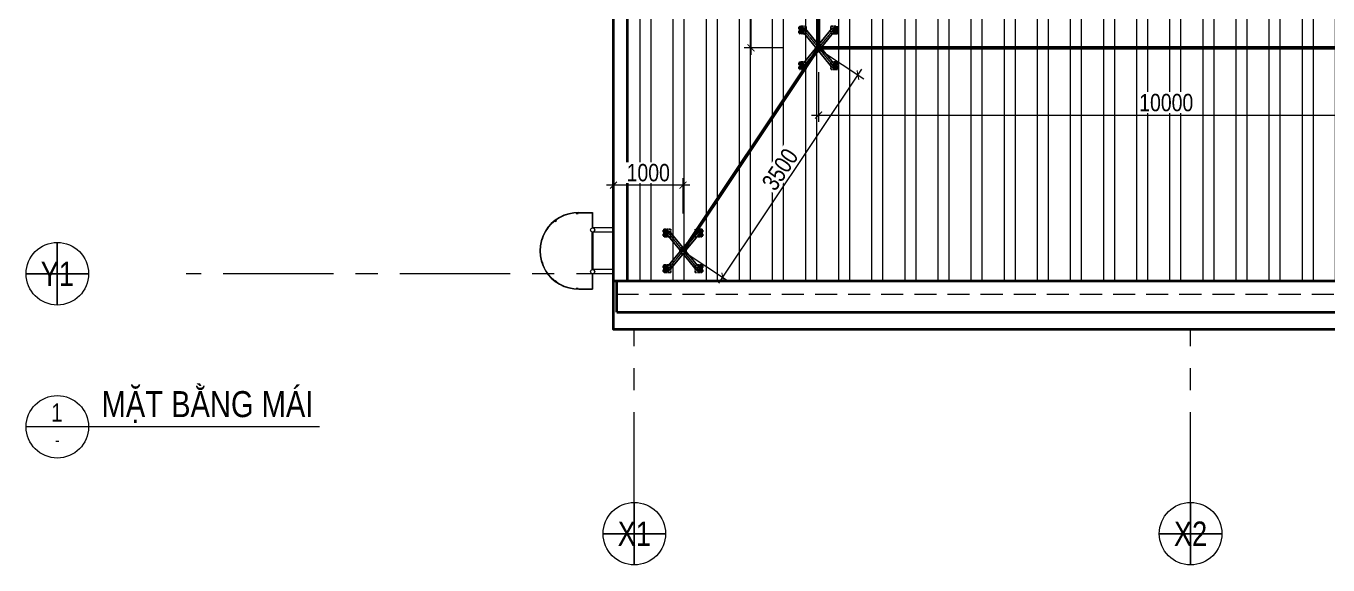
# Model space of a CAD drawing. Header units: millimetres. Extents: x -547695 to 905972, y -1055718 to 167349.
# Drawn here: x -533818 to -515093, y -871111 to -863358 of the extents above; entities that cross this region are included whole.
import ezdxf
from ezdxf.enums import TextEntityAlignment as Align
from ezdxf.xclip import XClip

# ---------------------------------------------------------------- set-up
doc = ezdxf.new("R2010")
doc.units = ezdxf.units.MM
doc.header["$XCLIPFRAME"] = 0
for name, pattern in [('$0$BASE-A0$0$HIDDEN', [0.375, 0.25, -0.125]), ('CENTER', [50.8, 31.75, -6.35, 6.35, -6.35]), ('HIDDEN', [9.525, 6.35, -3.175]), ('XR-MB MAI$0$CENTER', [2, 1.25, -0.25, 0.25, -0.25]), ('XR-MB MAI$0$HIDDEN', [0.375, 0.25, -0.125]), ('XR-THANG LONG$0$CellPin- Chi Thang sat len mai$0$CellPin- Chi Thang sat len mai$0$XKITLINE00', [0])]:
    doc.linetypes.add(name, pattern=pattern)
doc.layers.get('DEFPOINTS').update_dxf_attribs({"color": 1, "lineweight": 25})
for name, color, linetype in [('8', 8, 'Continuous'), ('XR-MB MAI$0$A-_ANNOTATION', 7, 'Continuous'), ('XR-MB MAI$0$A-_GRID_LINE', 8, 'XR-MB MAI$0$CENTER'), ('XR-MB MAI$0$S-BOLT', 7, 'Continuous'), ('XR-MB MAI$0$S-Gridline', 9, 'XR-MB MAI$0$CENTER')]:
    doc.layers.add(name, color=color, linetype=linetype)
for name, color, linetype, lineweight in [('A-COLS', 9, 'Continuous', 9), ('A-DIMS', 8, 'Continuous', 9), ('A-EQPM', 127, 'Continuous', 9), ('A-GRID', 250, 'CENTER', 15), ('A-HEVY', 111, 'Continuous', 35), ('A-HIDD', 45, 'HIDDEN', 9), ('A-PATT', 252, 'Continuous', 9), ('A-SYMBOLS', 10, 'Continuous', 13)]:
    doc.layers.add(name, color=color, linetype=linetype, lineweight=lineweight)
doc.styles.add('VTK_Arial', font='arial.ttf', dxfattribs={"width": 0.8})
doc.styles.add('VTK_Arial_3.5 mm', font='arial.ttf', dxfattribs={"width": 0.8, "height": 3.5})
doc.dimstyles.new('A-2.5-DIM100', dxfattribs={"dimscale": 100, "dimtxt": 2.5, "dimasz": 1, "dimexe": 1, "dimexo": 0, "dimgap": 0.5, "dimtad": 1, "dimdec": 0, "dimzin": 12, "dimdsep": 46, "dimtxsty": 'VTK_Arial', "dimblk": 'ARCHTICK', "dimcen": 0, "dimdle": 1, "dimclrd": 256, "dimclre": 256, "dimclrt": 7, "dimadec": 1, "dimazin": 3, "dimtfac": 1, "dimtdec": 0, "dimtmove": 0, "dimatfit": 2, "dimfxl": 20, "dimtfill": 1, "dimtolj": 1, "dimtzin": 0, "dimlwd": -1, "dimlwe": -1, "dimarcsym": 0})

# ---------------------------------------------------------------- blocks, each defined once
blk = doc.blocks.new('ERBHRTHB4T')
at = {"color": 0}
blk.add_wipeout([(-200, 100), (200, 100), (200, -400), (-200, -400)], dxfattribs=at).dxf.layer = '8'
at = {"layer": 'A-PATT'}
h = blk.add_hatch(dxfattribs=at)
h.set_pattern_fill('BT-01', color=256, scale=20, style=0, double=1, pattern_type=2)
h.set_pattern_definition([(50, (115612.73, 26820), (143.45204, -12.55043), [15, -165]), (355, (115612.73, 26820), (-27.75027, 150.43843), [12, -132]), (100.4514, (115624.68, 26818.95), (115.70188, 137.88791), [12.74804, -140.22842]), (46.1842, (115612.73, 26860), (213.4482, -33.1038), [22.5, -247.5]), (96.6356, (115630.52, 26857.24), (186.93254, 194.82357), [19.12206, -210.3426]), (351.1842, (115612.73, 26860), (186.9324, 194.8237), [18, -198]), (21, (115632.73, 26850), (119.38141, -80.52378), [15, -165]), (326, (115632.73, 26850), (48.66307, 145.03), [12, -132]), (71.4514, (115642.68, 26843.29), (168.04453, 64.5061), [12.74804, -140.22842]), (37.5, (115612.73, 26820), (2.43197, 66.57877), [0, -130.4, 0, -134, 0, -132.5]), (7.5, (115612.73, 26820), (52.613907, 78.882342), [0, -76.4, 0, -127.4, 0, -50.5]), (327.5, (115568.13, 26820), (106.764487, -4.510974), [0, -50, 0, -156, 0, -207]), (317.5, (115548.13, 26820), (116.637234, 20.021), [0, -65, 0, -103.6, 0, -147]), (45, (115612.73, 26820), (-60.104076, 60.104076), []), (45, (115612.73, 26844.5), (-60.104076, 60.104076), [])])
h.paths.add_polyline_path([(200, 100), (200, -400), (-200, -400), (-200, 100)])
at = {"color": 0}
blk.add_lwpolyline([(-200, 100), (200, 100), (200, -400), (-200, -400)], close=True, dxfattribs=at)
blk = doc.blocks.new('ERYUJH76Y')
at = {"layer": 'A-GRID', "ltscale": 50}
for points in [[(-24000, 3348), (-24000, 25008)], [(-16000, 3348), (-16000, 25008)], [(4694, 6928), (-30447, 6928)]]:
    blk.add_lwpolyline(points, dxfattribs=at)
at = {"layer": 'A-COLS', "xscale": -1, "rotation": 180}
for p in [(-23800, 7028), (-16000, 7028)]:
    blk.add_blockref('ERBHRTHB4T', p, dxfattribs=at)
blk = doc.blocks.new('XR-THANG LONG$0$THANG LONG 1')
for p, q in [((-330, 0), (-330, -958)), ((-270, 0), (-270, -958)), ((270, 0), (270, -958)), ((330, 0), (330, -958)), ((-550, -959), (-330, -959)), ((-550, -1171), (-550, -959)), ((-545, -964), (-329, -964)), ((-545, -1171), (-545, -964)), ((270, -950), (-270, -950)), ((270, -966), (-270, -966)), ((329, -964), (545, -964)), ((330, -959), (550, -959)), ((545, -1156), (545, -964)), ((550, -1156), (550, -959))]:
    blk.add_line(p, q)
at = {"linetype": 'XR-THANG LONG$0$CellPin- Chi Thang sat len mai$0$CellPin- Chi Thang sat len mai$0$XKITLINE00', "lineweight": 0}
for p, q in [((-540, -1166), (-540, -1193)), ((-536, -1166), (-540, -1166)), ((-540, -1171), (-536, -1168)), ((-540, -1176), (-536, -1173)), ((-540, -1181), (-536, -1178)), ((-540, -1186), (-536, -1183)), ((-540, -1191), (-539, -1191)), ((-540, -1193), (-536, -1193)), ((-539, -1191), (-536, -1188)), ((-536, -1193), (-536, -1166)), ((541, -1166), (544, -1166)), ((541, -1193), (541, -1166)), ((544, -1171), (541, -1168)), ((544, -1176), (541, -1173)), ((544, -1181), (541, -1178)), ((544, -1186), (541, -1183)), ((543, -1191), (541, -1188)), ((544, -1193), (541, -1193)), ((544, -1191), (543, -1191)), ((544, -1166), (544, -1193)), ((-439, -1475), (-442, -1477)), ((-442, -1477), (-426, -1500)), ((-424, -1498), (-439, -1475)), ((-439, -1481), (-438, -1477)), ((-436, -1485), (-435, -1481)), ((-433, -1490), (-432, -1485)), ((-430, -1494), (-429, -1489)), ((-427, -1497), (-427, -1494)), ((-427, -1498), (-427, -1497)), ((-426, -1500), (-424, -1498)), ((428, -1498), (443, -1475)), ((431, -1500), (428, -1498)), ((446, -1477), (431, -1500)), ((432, -1497), (431, -1494)), ((432, -1498), (432, -1497)), ((435, -1494), (434, -1489)), ((438, -1490), (437, -1485)), ((440, -1485), (440, -1481)), ((443, -1475), (446, -1477)), ((443, -1481), (443, -1477)), ((-178, -1675), (-180, -1678)), ((-180, -1678), (-154, -1689)), ((-153, -1686), (-178, -1675)), ((-175, -1680), (-177, -1676)), ((-170, -1682), (-172, -1678)), ((-166, -1684), (-167, -1680)), ((-161, -1686), (-163, -1682)), ((-157, -1687), (-158, -1684)), ((158, -1686), (183, -1675)), ((184, -1678), (159, -1689)), ((161, -1687), (162, -1684)), ((165, -1686), (167, -1682)), ((170, -1684), (172, -1680)), ((175, -1682), (177, -1678)), ((179, -1680), (181, -1676)), ((183, -1675), (184, -1678)), ((-156, -1688), (-157, -1687)), ((-154, -1689), (-153, -1686)), ((159, -1689), (158, -1686)), ((160, -1688), (161, -1687))]:
    blk.add_line(p, q, dxfattribs=at)
for centre in [(-300, -958), (300, -958)]:
    blk.add_circle(centre, 29.8)
for centre, radius, start, end in [((-300, -958), 29.8, 0, 180), ((300, -958), 29.8, 0, 180), ((0, -1168), 550, 178.756, 1.244), ((0, -1168), 545, 178.7591, 1.2409)]:
    blk.add_arc(centre, radius, start, end)
blk = doc.blocks.new('RTHT')
at = {"layer": 'A-GRID'}
ref = blk.add_blockref('ERYUJH76Y', (-1300, -22228), dxfattribs=at)
XClip(ref).set_block_clipping_path([(-32069.3798585372, 2638.0616936019), (6367.444357333, 23284.7389338857)])
blk.add_wipeout([(-25600, 0), (-25600, -800), (-27800, -800), (-27800, -9550), (-25600, -9550), (-25600, -16100), (0, -16100), (0, 0)]).dxf.layer = 'A-HEVY'
at = {"layer": 'A-PATT', "transparency": 33554620}
h = blk.add_hatch(dxfattribs=at)
h.set_pattern_fill('ANSI32', color=256, scale=50, angle=45)
h.set_pattern_definition([(90, (-25400, -15400), (-476.25, 3e-14), []), (90, (-25241.25, -15241.25), (-476.25, 3e-14), [])])
h.paths.add_polyline_path([(-25400, -15400), (-200, -15400), (-200, -8250), (-25400, -8250)])
at = {"layer": 'A-HEVY', "ltscale": 50}
blk.add_lwpolyline([(-25600, 0), (0, 0), (0, -16100), (-25600, -16100)], close=True, dxfattribs=at)
for points in [[(-25400, -15400), (-25400, -8250)], [(-25600, -15400), (0, -15400)], [(-25550, -15850), (-25550, -15400)], [(-25550, -15850), (0, -15850)]]:
    blk.add_lwpolyline(points, dxfattribs=at)
at = {"layer": 'A-HIDD', "ltscale": 50}
blk.add_lwpolyline([(-25600, -500), (0, -500), (0, -15600), (-25600, -15600)], close=True, dxfattribs=at)
at = {"layer": 'A-EQPM', "ltscale": 5}
ref = blk.add_blockref('XR-THANG LONG$0$THANG LONG 1', (-24942, -14970), dxfattribs=dict(at, rotation=270))
XClip(ref).set_block_clipping_path([(-870.7667026655, -1806.57183918), (629.7850374664, -658.1826452141)])
blk = doc.blocks.new('*U126')
for p, q in [((0, 0), (-14.5, 0)), ((41.85, 0), (0, 0))]:
    blk.add_line(p, q)
blk.add_circle((-8.5, 0), 6)
at = {"color": 7, "style": 'VTK_Arial', "width": 0.8}
blk.add_attdef('SECTION', (0, 1.86), '', height=5, dxfattribs=at)
blk.add_attdef('MARK', text='', height=3.5, dxfattribs=at).set_placement((-8.59, 0.99), align=Align.CENTER)
at = {"color": 7, "linetype": 'Continuous', "style": 'VTK_Arial', "width": 0.8}
blk.add_attdef('REF', text='', height=2.5, dxfattribs=at).set_placement((-8.49, -3.75), align=Align.CENTER)
at = {"color": 7, "linetype": 'Continuous', "style": 'VTK_Arial', "width": 0.8, "flags": 8}
blk.add_attdef('SCALE-I', (0, -4.25), '', height=2.5, dxfattribs=at)
blk = doc.blocks.new('*U321')
blk.add_wipeout([(4.5, 0), (4.46, -0.56), (4.36, -1.12), (4.18, -1.66), (3.94, -2.17), (3.64, -2.65), (3.28, -3.08), (2.87, -3.47), (2.41, -3.8), (1.92, -4.07), (1.39, -4.28), (0.84, -4.42), (0.28, -4.49), (-0.28, -4.49), (-0.84, -4.42), (-1.39, -4.28), (-1.92, -4.07), (-2.41, -3.8), (-2.87, -3.47), (-3.28, -3.08), (-3.64, -2.65), (-3.94, -2.17), (-4.18, -1.66), (-4.36, -1.12), (-4.46, -0.56), (-4.5, 0), (-4.46, 0.56), (-4.36, 1.12), (-4.18, 1.66), (-3.94, 2.17), (-3.64, 2.65), (-3.28, 3.08), (-2.87, 3.47), (-2.41, 3.8), (-1.92, 4.07), (-1.39, 4.28), (-0.84, 4.42), (-0.28, 4.49), (0.28, 4.49), (0.84, 4.42), (1.39, 4.28), (1.92, 4.07), (2.41, 3.8), (2.87, 3.47), (3.28, 3.08), (3.64, 2.65), (3.94, 2.17), (4.18, 1.66), (4.36, 1.12), (4.46, 0.56)])
blk.add_circle((0, 0), 4.5)
at = {"layer": 'DEFPOINTS', "color": 250}
for p, q in [((0, 4.5), (0, -4.5)), ((-4.5, 0), (4.5, 0))]:
    blk.add_line(p, q, dxfattribs=at)
at = {"color": 7, "style": 'VTK_Arial_3.5 mm', "width": 0.8}
blk.add_attdef('X12', text='', height=3.5, dxfattribs=at).set_placement((0, 0), align=Align.MIDDLE_CENTER)
blk = doc.blocks.new('*U322')
blk.add_wipeout([(4.5, 0), (4.46, -0.56), (4.36, -1.12), (4.18, -1.66), (3.94, -2.17), (3.64, -2.65), (3.28, -3.08), (2.87, -3.47), (2.41, -3.8), (1.92, -4.07), (1.39, -4.28), (0.84, -4.42), (0.28, -4.49), (-0.28, -4.49), (-0.84, -4.42), (-1.39, -4.28), (-1.92, -4.07), (-2.41, -3.8), (-2.87, -3.47), (-3.28, -3.08), (-3.64, -2.65), (-3.94, -2.17), (-4.18, -1.66), (-4.36, -1.12), (-4.46, -0.56), (-4.5, 0), (-4.46, 0.56), (-4.36, 1.12), (-4.18, 1.66), (-3.94, 2.17), (-3.64, 2.65), (-3.28, 3.08), (-2.87, 3.47), (-2.41, 3.8), (-1.92, 4.07), (-1.39, 4.28), (-0.84, 4.42), (-0.28, 4.49), (0.28, 4.49), (0.84, 4.42), (1.39, 4.28), (1.92, 4.07), (2.41, 3.8), (2.87, 3.47), (3.28, 3.08), (3.64, 2.65), (3.94, 2.17), (4.18, 1.66), (4.36, 1.12), (4.46, 0.56)])
blk.add_circle((0, 0), 4.5)
at = {"layer": 'DEFPOINTS', "color": 250}
for p, q in [((0, 4.5), (0, -4.5)), ((-4.5, 0), (4.5, 0))]:
    blk.add_line(p, q, dxfattribs=at)
at = {"color": 7, "style": 'VTK_Arial_3.5 mm', "width": 0.8}
blk.add_attdef('X12', text='', height=3.5, dxfattribs=at).set_placement((0, 0), align=Align.MIDDLE_CENTER)
blk = doc.blocks.new('*U327')
blk.add_wipeout([(4.5, 0), (4.46, -0.56), (4.36, -1.12), (4.18, -1.66), (3.94, -2.17), (3.64, -2.65), (3.28, -3.08), (2.87, -3.47), (2.41, -3.8), (1.92, -4.07), (1.39, -4.28), (0.84, -4.42), (0.28, -4.49), (-0.28, -4.49), (-0.84, -4.42), (-1.39, -4.28), (-1.92, -4.07), (-2.41, -3.8), (-2.87, -3.47), (-3.28, -3.08), (-3.64, -2.65), (-3.94, -2.17), (-4.18, -1.66), (-4.36, -1.12), (-4.46, -0.56), (-4.5, 0), (-4.46, 0.56), (-4.36, 1.12), (-4.18, 1.66), (-3.94, 2.17), (-3.64, 2.65), (-3.28, 3.08), (-2.87, 3.47), (-2.41, 3.8), (-1.92, 4.07), (-1.39, 4.28), (-0.84, 4.42), (-0.28, 4.49), (0.28, 4.49), (0.84, 4.42), (1.39, 4.28), (1.92, 4.07), (2.41, 3.8), (2.87, 3.47), (3.28, 3.08), (3.64, 2.65), (3.94, 2.17), (4.18, 1.66), (4.36, 1.12), (4.46, 0.56)])
blk.add_circle((0, 0), 4.5)
at = {"layer": 'DEFPOINTS', "color": 250}
for p, q in [((0, 4.5), (0, -4.5)), ((-4.5, 0), (4.5, 0))]:
    blk.add_line(p, q, dxfattribs=at)
at = {"color": 7, "style": 'VTK_Arial_3.5 mm', "width": 0.8}
blk.add_attdef('X12', text='', height=3.5, dxfattribs=at).set_placement((0, 0), align=Align.MIDDLE_CENTER)
blk = doc.blocks.new('Ư4RGH56YH')
at = {"layer": 'A-SYMBOLS', "xscale": 100, "yscale": 100, "zscale": 100}
for name, p, values in [('*U327', (-35225.7, -33632.3), {'X12': 'Y1'}), ('*U321', (-26927.2, -37371.1), {'X12': 'X1'}), ('*U322', (-18927.2, -37371.1), {'X12': 'X2'})]:
    blk.add_blockref(name, p, dxfattribs=at).add_auto_attribs(values)
blk = doc.blocks.new('XR-MB MAI$0$FHJM')
at = {"layer": 'XR-MB MAI$0$S-BOLT'}
for p, q in [((12, 2), (-13, 2)), ((-13, 2), (-13, 0)), ((12, 0), (-13, 0)), ((8, 10), (-8, 10)), ((-5, 10), (-5, 2)), ((5, 10), (5, 2)), ((12, 2), (12, 0))]:
    blk.add_line(p, q, dxfattribs=at)
blk.add_lwpolyline([(-11, 2), (-11, 10, -0.285714), (-5, 10, -0.144409), (5, 10, -0.285714), (10, 10), (10, 2)], format="xyb", close=True, dxfattribs=at)
blk = doc.blocks.new('XR-MB MAI$0$ZCVF')
at = {"layer": 'XR-MB MAI$0$S-BOLT'}
for p, q in [((14, 0), (-13, 0)), ((14, -3), (14, 0)), ((-13, -3), (-13, 0)), ((14, -3), (-13, -3)), ((-9, -13), (-9, -3)), ((7, -13), (-7, -13)), ((6, -23), (-6, -23)), ((-5, -23), (-6, -23)), ((-5, -3), (-5, -13)), ((-5, -15), (6, -14)), ((-5, -16), (6, -16)), ((-5, -18), (6, -17)), ((-5, -20), (6, -19)), ((-5, -22), (6, -21)), ((5, -23), (-5, -23)), ((5, -3), (5, -13)), ((6, -23), (5, -23)), ((10, -13), (10, -3))]:
    blk.add_line(p, q, dxfattribs=at)
for points in [[(10, -3, 0.315789), (5, -3, 0.157895), (-5, -3, 0.315789), (-9, -3)], [(10, -13, -0.315789), (5, -13, -0.157895), (-5, -13, -0.315789), (-9, -13)]]:
    blk.add_lwpolyline(points, format="xyb", dxfattribs=at)
for points in [[(-6, -14), (-6, -13)], [(-6, -14), (0, -13)], [(-6, -16), (-5, -15), (-6, -14)], [(-6, -16), (5, -15)], [(-6, -17), (-5, -16), (-6, -16)], [(-6, -17), (5, -16)], [(-6, -19), (-5, -18), (-6, -17)], [(-6, -19), (5, -18)], [(-6, -21), (-5, -20), (-6, -19)], [(-6, -21), (5, -20)], [(-6, -23), (-5, -22), (-6, -21)], [(-6, -23), (5, -22)], [(6, -16), (5, -15), (6, -14)], [(6, -17), (5, -16), (6, -16)], [(6, -19), (5, -18), (6, -17)], [(6, -21), (5, -20), (6, -19)], [(6, -23), (5, -22), (6, -21)], [(6, -14), (6, -13)]]:
    blk.add_lwpolyline(points, dxfattribs=at)
at = {"layer": 'XR-MB MAI$0$S-Gridline'}
blk.add_line((0, -28), (0, 40), dxfattribs=at)
blk = doc.blocks.new('XR-MB MAI$0$tunaz1')
at = {"layer": 'XR-MB MAI$0$A-_ANNOTATION', "color": 2, "linetype": 'XR-MB MAI$0$HIDDEN', "ltscale": 2}
for p, q in [((-216, 184), (-216, 284)), ((216, 184), (216, 284)), ((-216, -284), (-216, -184)), ((216, -284), (216, -184))]:
    blk.add_line(p, q, dxfattribs=at)
at = {"layer": 'XR-MB MAI$0$A-_ANNOTATION', "color": 1}
for p, q in [((-185, 239), (-197, 229)), ((-196, 240), (-186, 228)), ((185, 239), (197, 229)), ((196, 240), (186, 228)), ((-185, -239), (-197, -229)), ((-196, -240), (-186, -228)), ((185, -239), (197, -229)), ((196, -240), (186, -228))]:
    blk.add_line(p, q, dxfattribs=at)
at = {"layer": 'XR-MB MAI$0$A-_ANNOTATION', "linetype": 'XR-MB MAI$0$HIDDEN', "ltscale": 2}
for points in [[(-249, 184), (-237, 184), (-237, 284), (-249, 284)], [(-233, 184), (-221, 184), (-221, 284), (-233, 284)], [(233, 184), (221, 184), (221, 284), (233, 284)], [(249, 184), (237, 184), (237, 284), (249, 284)], [(-249, -284), (-237, -284), (-237, -184), (-249, -184)], [(-233, -284), (-221, -284), (-221, -184), (-233, -184)], [(233, -284), (221, -284), (221, -184), (233, -184)], [(249, -284), (237, -284), (237, -184), (249, -184)]]:
    blk.add_lwpolyline(points, close=True, dxfattribs=at)
at = {"layer": 'XR-MB MAI$0$A-_ANNOTATION', "color": 2, "linetype": 'XR-MB MAI$0$HIDDEN', "ltscale": 2}
for points in [[(-221, 184), (-221, 284), (-161, 284), (-161, 184)], [(221, 184), (221, 284), (161, 284), (161, 184)], [(-221, -284), (-221, -184), (-161, -184), (-161, -284)], [(221, -284), (221, -184), (161, -184), (161, -284)]]:
    blk.add_lwpolyline(points, close=True, dxfattribs=at)
at = {"layer": 'XR-MB MAI$0$A-_ANNOTATION'}
for points in [[(-39, 8), (-214, 222, -0.414214), (-211, 250), (-203, 256, -0.414214), (-175, 253), (0, 40)], [(39, 8), (214, 222, 0.414214), (211, 250), (203, 256, 0.414214), (175, 253), (0, 40)], [(-39, -8), (-214, -222, 0.414214), (-211, -250), (-203, -256, 0.414214), (-175, -253), (0, -40)], [(39, -8), (214, -222, -0.414214), (211, -250), (203, -256, -0.414214), (175, -253), (0, -40)]]:
    blk.add_lwpolyline(points, format="xyb", dxfattribs=at)
blk.add_lwpolyline([(-40, -8), (40, -8), (40, 8), (-40, 8)], close=True, dxfattribs=at)
for points in [[(25, 8), (25, 40), (-25, 40), (-25, 8)], [(-25, -8), (-25, -40), (25, -40), (25, -8)]]:
    blk.add_lwpolyline(points, dxfattribs=at)
at = {"layer": 'XR-MB MAI$0$A-_ANNOTATION', "color": 1}
for centre in [(-191, 234), (191, 234), (-191, -234), (191, -234)]:
    blk.add_circle(centre, 6, dxfattribs=at)
at = {"layer": 'XR-MB MAI$0$A-_GRID_LINE'}
for p, q in [((-207, -253), (207, 253)), ((207, -253), (-207, 253))]:
    blk.add_line(p, q, dxfattribs=at)
at = {"layer": 'XR-MB MAI$0$S-BOLT'}
for name, p, xscale, yscale, zscale, rotation in [('XR-MB MAI$0$ZCVF', (-221, 259), -1.040000000066356, 1.040000000037252, 1.04, 90), ('XR-MB MAI$0$ZCVF', (-221, 209), 1.040000000037252, 1.040000000037252, 1.040000000037252, 90), ('XR-MB MAI$0$FHJM', (-247, 259), -1.040000000066356, 1.040000000037252, 1.04, 90), ('XR-MB MAI$0$FHJM', (-247, 209), 1.040000000037252, 1.040000000037252, 1.040000000037252, 90), ('XR-MB MAI$0$ZCVF', (221, 259), 1.040000000066356, 1.040000000066356, 1.040000000066356, 270), ('XR-MB MAI$0$ZCVF', (221, 209), -1.040000000037252, 1.040000000037252, 1.04, 270), ('XR-MB MAI$0$FHJM', (247, 259), 1.040000000066356, 1.040000000066356, 1.040000000066356, 270), ('XR-MB MAI$0$FHJM', (247, 209), -1.040000000037252, 1.040000000037252, 1.04, 270), ('XR-MB MAI$0$ZCVF', (-221, -209), -1.040000000066356, 1.040000000037252, 1.04, 90), ('XR-MB MAI$0$ZCVF', (-221, -259), 1.040000000037252, 1.040000000037252, 1.040000000037252, 90), ('XR-MB MAI$0$FHJM', (-247, -209), -1.040000000066356, 1.040000000037252, 1.04, 90), ('XR-MB MAI$0$FHJM', (-247, -259), 1.040000000037252, 1.040000000037252, 1.040000000037252, 90), ('XR-MB MAI$0$ZCVF', (221, -209), 1.040000000066356, 1.040000000066356, 1.040000000066356, 270), ('XR-MB MAI$0$ZCVF', (221, -259), -1.040000000037252, 1.040000000037252, 1.04, 270), ('XR-MB MAI$0$FHJM', (247, -209), 1.040000000066356, 1.040000000066356, 1.040000000066356, 270), ('XR-MB MAI$0$FHJM', (247, -259), -1.040000000037252, 1.040000000037252, 1.04, 270)]:
    blk.add_blockref(name, p, dxfattribs=dict(at, xscale=xscale, yscale=yscale, zscale=zscale, rotation=rotation))
blk = doc.blocks.new('zw$86CC')
at = {"layer": 'XR-MB MAI$0$A-_ANNOTATION', "extrusion": (0, 0, -1), "xscale": 1.1, "yscale": 1.1, "zscale": 1.1, "rotation": 180}
blk.add_blockref('XR-MB MAI$0$tunaz1', (0, 0), dxfattribs=at)
blk = doc.blocks.new('_ARCHTICK')
at = {"color": 0, "linetype": 'ByBlock', "const_width": 0.15}
blk.add_lwpolyline([(-0.5, -0.5), (0.5, 0.5)], dxfattribs=at)
blk = doc.blocks.new('*D1074')
at = {"layer": 'A-DIMS', "transparency": 16777216}
for p, q in [((-522419, -864024), (-522419, -864739)), ((-512419, -864024), (-512419, -864739)), ((-522519, -864639), (-512319, -864639))]:
    blk.add_line(p, q, dxfattribs=at)
at = {"layer": 'DEFPOINTS', "color": 0, "transparency": 16777216}
for p in [(-522419, -864024), (-512419, -864024), (-512419, -864639)]:
    blk.add_point(p, dxfattribs=at)
at = {"layer": 'A-DIMS', "transparency": 16777216, "xscale": 100, "yscale": 100, "zscale": 100, "rotation": 180}
blk.add_blockref('_ARCHTICK', (-522419, -864639), dxfattribs=at)
at = {"layer": 'A-DIMS', "transparency": 16777216, "xscale": 100, "yscale": 100, "zscale": 100}
blk.add_blockref('_ARCHTICK', (-512419, -864639), dxfattribs=at)
at = {"layer": 'A-DIMS', "color": 7, "transparency": 16777216, "insert": (-517419, -864461), "char_height": 250, "attachment_point": 5, "style": 'VTK_Arial', "bg_fill": 3, "box_fill_scale": 1.1, "bg_fill_color": 257, "bg_fill_transparency": 0}
blk.add_mtext('\\A1;10000', dxfattribs=at)
blk = doc.blocks.new('*D1085')
at = {"layer": 'A-DIMS', "transparency": 16777216}
for p, q in [((-522393, -863704), (-521770, -864120)), ((-523852, -867058), (-521797, -863981)), ((-524336, -866615), (-523713, -867031))]:
    blk.add_line(p, q, dxfattribs=at)
at = {"layer": 'DEFPOINTS', "color": 0, "transparency": 16777216}
for p in [(-522393, -863704), (-521853, -864064), (-524336, -866615)]:
    blk.add_point(p, dxfattribs=at)
at = {"layer": 'A-DIMS', "transparency": 16777216, "xscale": 100, "yscale": 100, "zscale": 100}
for p, rotation in [((-521853, -864064), 56.26662303557854), ((-523797, -866975), 236.2666230355786)]:
    blk.add_blockref('_ARCHTICK', p, dxfattribs=dict(at, rotation=rotation))
at = {"layer": 'A-DIMS', "color": 7, "transparency": 16777216, "insert": (-522973, -865421), "char_height": 250, "attachment_point": 5, "rotation": 56.2666, "style": 'VTK_Arial', "bg_fill": 3, "box_fill_scale": 1.1, "bg_fill_color": 257, "bg_fill_transparency": 0}
blk.add_mtext('\\A1;3500', dxfattribs=at)
blk = doc.blocks.new('*D1087')
at = {"layer": 'A-DIMS', "transparency": 16777216}
for p, q in [((-523391, -863773), (-523391, -860573)), ((-522927, -860673), (-523491, -860673)), ((-522927, -863673), (-523491, -863673))]:
    blk.add_line(p, q, dxfattribs=at)
at = {"layer": 'DEFPOINTS', "color": 0, "transparency": 16777216}
for p in [(-523391, -860673), (-522927, -860673), (-522927, -863673)]:
    blk.add_point(p, dxfattribs=at)
at = {"layer": 'A-DIMS', "transparency": 16777216, "xscale": 100, "yscale": 100, "zscale": 100}
for p, rotation in [((-523391, -860673), 90), ((-523391, -863673), 270)]:
    blk.add_blockref('_ARCHTICK', p, dxfattribs=dict(at, rotation=rotation))
at = {"layer": 'A-DIMS', "color": 7, "transparency": 16777216, "insert": (-523569, -862173), "char_height": 250, "attachment_point": 5, "rotation": 90, "style": 'VTK_Arial', "bg_fill": 3, "box_fill_scale": 1.1, "bg_fill_color": 257, "bg_fill_transparency": 0}
blk.add_mtext('\\A1;3000', dxfattribs=at)
blk = doc.blocks.new('*D1091')
at = {"layer": 'A-DIMS', "transparency": 16777216}
for p, q in [((-525369, -866055), (-525369, -865547)), ((-524369, -866055), (-524369, -865547)), ((-524269, -865647), (-525469, -865647))]:
    blk.add_line(p, q, dxfattribs=at)
at = {"layer": 'DEFPOINTS', "color": 0, "transparency": 16777216}
for p in [(-525369, -865647), (-525369, -866055), (-524369, -866055)]:
    blk.add_point(p, dxfattribs=at)
at = {"layer": 'A-DIMS', "transparency": 16777216, "xscale": 100, "yscale": 100, "zscale": 100, "rotation": 180}
blk.add_blockref('_ARCHTICK', (-525369, -865647), dxfattribs=at)
at = {"layer": 'A-DIMS', "transparency": 16777216, "xscale": 100, "yscale": 100, "zscale": 100}
blk.add_blockref('_ARCHTICK', (-524369, -865647), dxfattribs=at)
at = {"layer": 'A-DIMS', "color": 7, "transparency": 16777216, "insert": (-524869, -865469), "char_height": 250, "attachment_point": 5, "style": 'VTK_Arial', "bg_fill": 3, "box_fill_scale": 1.1, "bg_fill_color": 257, "bg_fill_transparency": 0}
blk.add_mtext('\\A1;1000', dxfattribs=at)

msp = doc.modelspace()

# ---------------------------------------------------------------- block references
at = {"layer": 'A-HEVY'}
msp.add_blockref('RTHT', (-499769.1, -851622.6), dxfattribs=at)

# ---------------------------------------------------------------- next in the draw order: block references
at = {"layer": 'A-SYMBOLS'}
ref = msp.add_blockref('*U126', (-532730.9, -869123.9), dxfattribs=dict(at, xscale=74.91082045184334, yscale=74.91082045184334, zscale=74.91082045184334))
ref.add_attrib('SECTION', 'MẶT BẰNG MÁI', (-532730.9, -868984.9), dxfattribs={"layer": '0', "color": 7, "height": 374.554, "style": 'VTK_Arial', "width": 0.8})
ref.add_attrib('REF', '-', dxfattribs={"layer": '0', "color": 7, "linetype": 'Continuous', "height": 187.3, "style": 'VTK_Arial', "width": 0.8}).set_placement((-533367.1, -869405.1), align=Align.CENTER)
ref.add_attrib('MARK', '1', dxfattribs={"layer": '0', "color": 7, "height": 262.2, "style": 'VTK_Arial', "width": 0.8}).set_placement((-533374.2, -869050), align=Align.CENTER)

# ---------------------------------------------------------------- next in the draw order: block references
msp.add_blockref('Ư4RGH56YH', (-498141.9, -833290.2), dxfattribs=at)

# ---------------------------------------------------------------- next in the draw order: linework, layer by layer
at = {"layer": 'A-HEVY', "color": 2, "linetype": '$0$BASE-A0$0$HIDDEN', "ltscale": 1000, "const_width": 50}
for points in [[(-502419.1, -859672.6), (-502419.1, -863672.6), (-522419.1, -863672.6), (-522419.1, -859672.6)], [(-524369.1, -866592.8), (-522419.1, -863672.6)]]:
    msp.add_lwpolyline(points, dxfattribs=at)

# ---------------------------------------------------------------- next in the draw order: block references
at = {"layer": 'A-HIDD', "xscale": -1, "rotation": 180}
for p in [(-522419.1, -863672.6), (-524369.1, -866592.8)]:
    msp.add_blockref('zw$86CC', p, dxfattribs=at)

# ---------------------------------------------------------------- next in the draw order: dimensions: what is measured, and where the dimension line sits
at = {"layer": 'A-DIMS'}
dim = msp.add_aligned_dim(p1=(-524336.4, -866614.6), p2=(-522392.8, -863703.9), distance=-649.1, dimstyle='A-2.5-DIM100', override={"dimpost": '\\X', "dimblk": 'ARCHTICK', "dimtfill": 1, "dimtfillclr": 0}, dxfattribs=at)
dim.commit()
dim.dimension.update_dxf_attribs({"geometry": '*D1085', "text_midpoint": (-522972.6, -865421)})

# ---------------------------------------------------------------- next in the draw order: dimensions: what is measured, and where the dimension line sits
dim = msp.add_linear_dim(base=(-523391, -860672.6), p1=(-522927.2, -863672.6), p2=(-522927.2, -860672.6), angle=90, dimstyle='A-2.5-DIM100', override={"dimpost": '\\X', "dimtmove": 1}, dxfattribs=at)
dim.commit()
dim.dimension.update_dxf_attribs({"geometry": '*D1087', "text_midpoint": (-523568.7, -862172.6)})
for base, p1, p2, override, picture, middle in [((-512419.1, -864638.9), (-522419.1, -864024), (-512419.1, -864024), {"dimpost": '\\X', "dimblk": 'ARCHTICK', "dimtfill": 1, "dimtfillclr": 0}, '*D1074', (-517419.1, -864461.3)), ((-525369.1, -865646.5), (-524369.1, -866055.4), (-525369.1, -866055.4), {"dimpost": '\\X', "dimblk": 'ARCHTICK', "dimtmove": 1, "dimtfill": 1, "dimtfillclr": 0}, '*D1091', (-524869.1, -865468.9))]:
    dim = msp.add_linear_dim(base=base, p1=p1, p2=p2, dimstyle='A-2.5-DIM100', override=override, dxfattribs=at)
    dim.commit()
    dim.dimension.update_dxf_attribs({"geometry": picture, "text_midpoint": middle})

doc.saveas('drawing.dxf')
